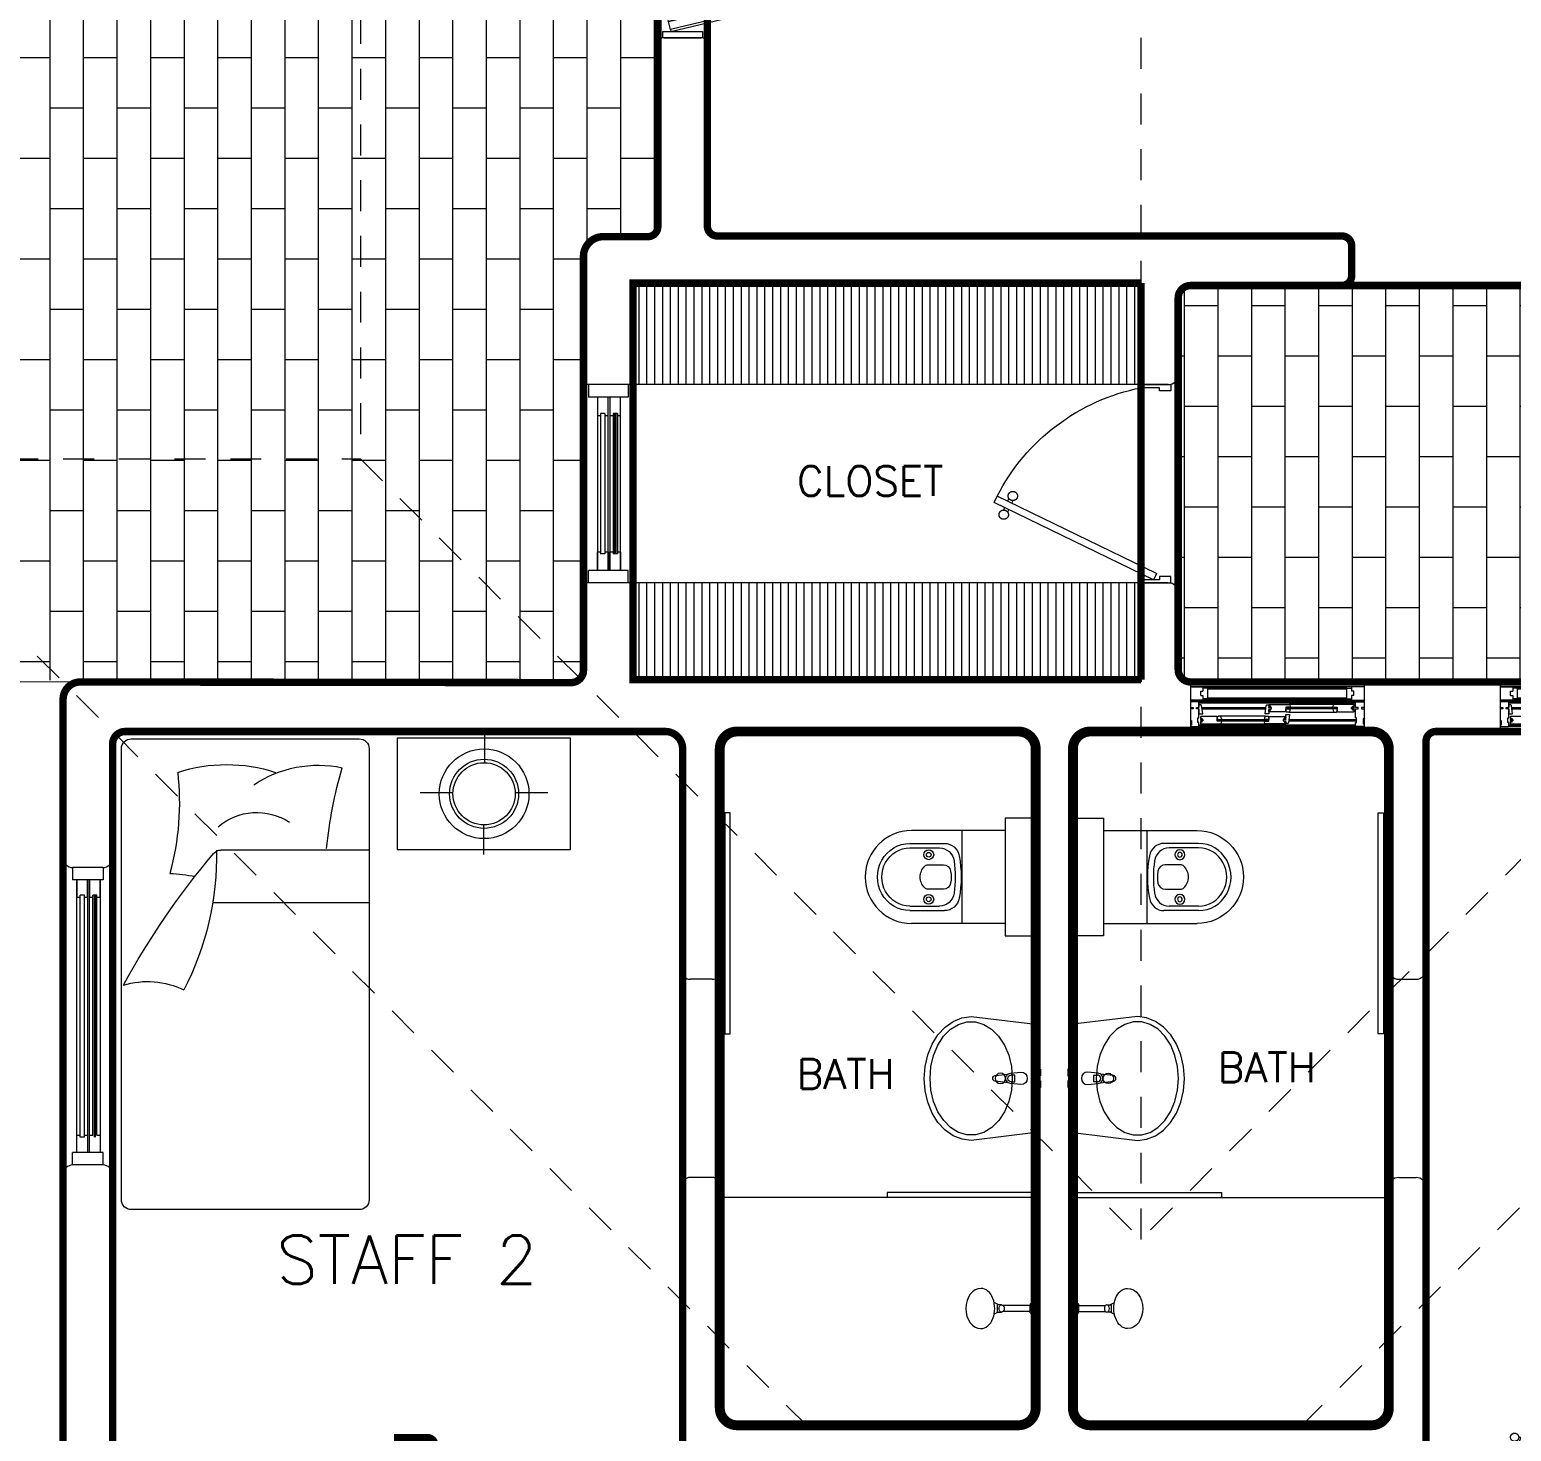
# Model space of a CAD drawing. Header units: metres. Extents: x 113 to 2416, y -346 to 476.
# Drawn here: x 119.23 to 125.21, y -212.06 to -206.4 of the extents above; entities that cross this region are included whole.
import ezdxf

# ---------------------------------------------------------------- set-up
doc = ezdxf.new("R2010")
doc.units = ezdxf.units.M
for name, pattern in [('0', [0]), ('CONTINU', [0]), ('HIDDEN2', [0.1875, 0.125, -0.0625])]:
    doc.linetypes.add(name, pattern=pattern)
doc.layers.get('0').update_dxf_attribs({"color": 250, "linetype": '0', "lineweight": 20})
for name, color, linetype, lineweight in [('A-DOOR', 35, 'Continuous', 5), ('A-WALL', 250, 'Continuous', 20), ('baños', 140, 'Continuous', 0), ('closets', 253, 'Continuous', 0), ('cristales', 131, 'Continuous', 0), ('MOBILIARIOS', 252, 'Continuous', 0), ('piscina', 131, 'Continuous', 0), ('piso', 253, 'Continuous', 0), ('SE-3', 253, 'Continuous', 5), ('textos', 7, 'Continuous', 0)]:
    doc.layers.add(name, color=color, linetype=linetype, lineweight=lineweight)
doc.layers.add('hatch piso', color=253, linetype='Continuous', lineweight=0, transparency=0.7)
doc.layers.add('REVESTIMIENTO EXTERIOR', color=7, linetype='Continuous', lineweight=5, true_color=0xffdebd)
doc.layers.add('Techos 1', color=7, linetype='HIDDEN2', lineweight=9, true_color=0x42391a)
doc.styles.get("Standard").update_dxf_attribs({"font": 'arial.ttf', "height": 0.1875})

# ---------------------------------------------------------------- blocks, each defined once
blk = doc.blocks.new('A$C95be60c7')
at = {"layer": 'A-DOOR'}
for p, q in [((0.4752, 0.7426), (0.4497, 0.7302)), ((0.762, 0.0876), (0.4497, 0.7302)), ((0.7875, 0.1), (0.4752, 0.7426)), ((0.4703, 0.6879), (0.4601, 0.6829)), ((0.4785, 0.671), (0.4683, 0.666)), ((0.4958, 0.7003), (0.506, 0.7052)), ((0.504, 0.6833), (0.5143, 0.6883)), ((0.762, 0.0876), (0.7875, 0.1))]:
    blk.add_line(p, q, dxfattribs=at)
for points in [[(0, 0.03), (0.025, 0.03), (0.025, 0.075), (0.0125, 0.075), (0.0125, 0.15), (0, 0.15), (0, 0.03)], [(0.8, 0.03), (0.775, 0.03), (0.775, 0.075), (0.7875, 0.075), (0.7875, 0.15), (0.8, 0.15), (0.8, 0.03)]]:
    blk.add_lwpolyline(points, dxfattribs=at)
blk.add_arc((0.8309, -0.0119), 0.8343, 117.18736, 168.8099, dxfattribs=at)
for points in [[(0.506, 0.7039), (0.506, 0.709), (0.511, 0.7177), (0.5198, 0.7227), (0.5298, 0.7227), (0.5386, 0.7177), (0.5436, 0.7089), (0.5436, 0.6989), (0.5386, 0.6901), (0.5298, 0.6851), (0.5197, 0.6851), (0.511, 0.6901), (0.506, 0.6989), (0.506, 0.7039)], [(0.4307, 0.6673), (0.4307, 0.6724), (0.4358, 0.6811), (0.4445, 0.6861), (0.4546, 0.6861), (0.4633, 0.6811), (0.4684, 0.6724), (0.4683, 0.6623), (0.4633, 0.6535), (0.4546, 0.6485), (0.4445, 0.6485), (0.4357, 0.6536), (0.4307, 0.6623), (0.4307, 0.6673)]]:
    blk.add_open_spline(points, degree=2, dxfattribs=at)
blk = doc.blocks.new('P90')
at = {"layer": 'A-DOOR'}
for p, q in [((-0.0476, -0.8576), (0.6364, -0.5264)), ((0.5992, -0.5445), (0.5949, -0.5355)), ((0.6473, -0.5489), (0.6364, -0.5264)), ((-0.0368, -0.88), (0.6473, -0.5489)), ((0.5843, -0.5517), (0.58, -0.5427)), ((0.5952, -0.5741), (0.5995, -0.5831)), ((0.6101, -0.5669), (0.6144, -0.5759)), ((-0.0368, -0.88), (-0.0476, -0.8576))]:
    blk.add_line(p, q, dxfattribs=at)
for points in [[(-0.06, -0.02), (-0.06, -0.05), (-0.12, -0.05), (-0.12, 0), (0, 0), (0, -0.02)], [(-0.0668, -0.88), (-0.0668, -0.85), (-0.1268, -0.85), (-0.1268, -0.9), (-0.0068, -0.9), (-0.0068, -0.88)]]:
    blk.add_lwpolyline(points, close=True, dxfattribs=at)
blk.add_arc((-0.3259, -1.105), 1.1228, 31.0139, 75.07969, dxfattribs=at)
for points in [[(0.5812, -0.5096), (0.5857, -0.5096), (0.5933, -0.5141), (0.5977, -0.5218), (0.5977, -0.5306), (0.5933, -0.5383), (0.5856, -0.5427), (0.5767, -0.5427), (0.5691, -0.5383), (0.5647, -0.5306), (0.5647, -0.5217), (0.5691, -0.514), (0.5768, -0.5096), (0.5812, -0.5096)], [(0.6133, -0.5758), (0.6177, -0.5758), (0.6254, -0.5803), (0.6298, -0.5879), (0.6298, -0.5968), (0.6253, -0.6045), (0.6176, -0.6089), (0.6088, -0.6089), (0.6011, -0.6044), (0.5967, -0.5967), (0.5967, -0.5879), (0.6011, -0.5802), (0.6088, -0.5758), (0.6133, -0.5758)]]:
    blk.add_open_spline(points, degree=2, dxfattribs=at)
blk = doc.blocks.new('A$C3415d36c')
at = {"layer": 'A-DOOR'}
for p, q in [((0.8537, 1.8203), (0.8464, 1.7901)), ((0.8652, 1.8175), (0.858, 1.7874)), ((0.8237, 1.6957), (0.831, 1.7258)), ((0.8353, 1.6929), (0.8425, 1.7231)), ((0.8237, 0.3043), (0.831, 0.2742)), ((0.8353, 0.3071), (0.8425, 0.2769)), ((0.8537, 0.1797), (0.8464, 0.2099)), ((0.8652, 0.1825), (0.858, 0.2126))]:
    blk.add_line(p, q, dxfattribs=at)
for points in [[(0.17, 1.975), (0.17, 2), (0.01, 2), (0.01, 1.975)], [(0.9646, 1.7447), (0.041, 1.967), (0.0429, 1.975), (0.9666, 1.7527)], [(0.9569, 1.7125), (0.0333, 1.9348), (0.0313, 1.9268), (0.955, 1.7045)], [(0.9646, 1.7447), (0.041, 1.967), (0.0333, 1.9348), (0.9569, 1.7125)], [(0.8332, 1.8167), (0.8251, 1.8187), (0.829, 1.8347), (0.8938, 1.8191), (0.89, 1.803), (0.8818, 1.805), (0.8838, 1.813), (0.8352, 1.8247)], [(0.8071, 1.7082), (0.799, 1.7101), (0.7951, 1.6941), (0.86, 1.6785), (0.8638, 1.6945), (0.8557, 1.6965), (0.8538, 1.6885), (0.8052, 1.7001)], [(0.8071, 0.2918), (0.799, 0.2899), (0.7951, 0.3059), (0.86, 0.3215), (0.8638, 0.3055), (0.8557, 0.3035), (0.8538, 0.3115), (0.8052, 0.2999)], [(0.9569, 0.2875), (0.0333, 0.0652), (0.0313, 0.0732), (0.955, 0.2955)], [(0.9646, 0.2553), (0.041, 0.033), (0.0333, 0.0652), (0.9569, 0.2875)], [(0.9646, 0.2553), (0.041, 0.033), (0.0429, 0.025), (0.9666, 0.2473)], [(0.8332, 0.1833), (0.8251, 0.1813), (0.829, 0.1653), (0.8938, 0.1809), (0.89, 0.197), (0.8818, 0.195), (0.8838, 0.187), (0.8352, 0.1753)], [(0.17, 0.025), (0.17, 0), (0.01, 0), (0.01, 0.025)]]:
    blk.add_lwpolyline(points, close=True, dxfattribs=at)
for points in [[(0.8955, 1.7783), (0.8935, 1.7703), (0.807, 1.7911), (0.809, 1.7992), (0.8955, 1.7783)], [(0.88, 1.714), (0.8819, 1.7221), (0.7954, 1.7429), (0.7935, 1.7348), (0.88, 1.714)], [(0.88, 0.286), (0.8819, 0.2779), (0.7954, 0.2571), (0.7935, 0.2652), (0.88, 0.286)], [(0.8955, 0.2217), (0.8935, 0.2297), (0.807, 0.2089), (0.809, 0.2008), (0.8955, 0.2217)]]:
    blk.add_lwpolyline(points, dxfattribs=at)
at = {"layer": 'A-DOOR', "linetype": 'HIDDEN2'}
for centre, start, end in [((-0.0044, 2.0014), 274.31685, 342.80201), ((-0.0044, -0.0014), 17.19799, 85.68315)]:
    blk.add_arc(centre, 1.0043, start, end, dxfattribs=at)
blk = doc.blocks.new('A$C013342c3')
at = {"layer": 'baños', "linetype": 'Continuous'}
for p, q in [((0.1327, 0.0959, -0.0887), (0.1145, 0.106, -0.1376)), ((0.1305, 0.0667, -0.0849), (0.1145, 0.0578, -0.1376)), ((0.1447, 0.0959, -0.0497), (0.127, 0.0959, -0.0497)), ((0.127, 0.0959, -0.0497), (0.127, 0.0667, -0.0497)), ((0.127, 0.0667, -0.0497), (0.1446, 0.0667, -0.0497)), ((0.2591, 0.0932, -0.0114), (0.1506, 0.0931, -0.0549)), ((0.2591, 0.0693, -0.0114), (0.1506, 0.0694, -0.0549)), ((0.2592, 0.0984, -1.0732), (0.2591, 0.0932, -0.0114)), ((0.2591, 0.0932, -0.0114), (0.2591, 0.0693, -0.0113)), ((0.2592, 0.0642, -1.0732), (0.2591, 0.0693, -0.0114)), ((0.2731, 0.1112), (0.2592, 0.0984, -1.0732)), ((0.2731, 0.0513), (0.2592, 0.0642, -1.0732)), ((0.2775, 0.1152), (0.2731, 0.1152)), ((0.2731, 0.1152), (0.2731, 0.1112)), ((0.2731, 0.0513), (0.2731, 0.1112)), ((0.2821, 0.1176), (0.2775, 0.1176)), ((0.2775, 0.1176), (0.2775, 0.1152)), ((0.2775, 0.1152), (0.2775, 0.0473)), ((0.2821, 0.1163), (0.2821, 0.1176)), ((0.2821, 0.0462), (0.2821, 0.1163)), ((0.2731, 0.0473), (0.2731, 0.0513)), ((0.2775, 0.0473), (0.2731, 0.0473)), ((0.2775, 0.0449), (0.2775, 0.0473)), ((0.2821, 0.0449), (0.2775, 0.0449)), ((0.2821, 0.0462), (0.2821, 0.0449))]:
    blk.add_line(p, q, dxfattribs=at)
for ratio, start_param, end_param in [(0.757088, 3.141593, 6.283185), (0.681889, 0, 3.141593)]:
    blk.add_ellipse((0.0615, 0.0812, -0.1376), major_axis=(-0.0002, -0.0812), ratio=ratio, start_param=start_param, end_param=end_param, dxfattribs=at)
blk.add_ellipse((0.1447, 0.0813, -0.0497), major_axis=(0, -0.0146), ratio=0.718224, dxfattribs=at)
blk = doc.blocks.new('A$Cbbaa2d29')
at = {"layer": 'baños'}
for p, q in [((0.0499, 0.1234), (0.0499, 0.5009)), ((0.1017, 0.5075), (0.1017, 0.3676)), ((0.1199, 0.5075), (0.1199, 0.3887)), ((0.3549, 0.5075), (0.3549, 0.3887)), ((0.373, 0.5075), (0.373, 0.3676)), ((0.4249, 0.1234), (0.4249, 0.5009)), ((0.1881, 0.3727), (0.1881, 0.434)), ((0.2866, 0.434), (0.2866, 0.3727)), ((0.4249, 0.2984), (0.0499, 0.2984))]:
    blk.add_line(p, q, dxfattribs=at)
blk.add_lwpolyline([(0, 0.1234), (0, 0), (0.4747, 0), (0.4747, 0.1234)], close=True, dxfattribs=at)
for centre, radius in [((0.1474, 0.4318), 0.0201), ((0.1474, 0.4318), 0.00947), ((0.3274, 0.4318), 0.0201), ((0.3274, 0.4318), 0.00947)]:
    blk.add_circle(centre, radius, dxfattribs=at)
blk.add_arc((0.2374, 0.5009), 0.1875, 0, 180, dxfattribs=at)
at = {"layer": 'baños', "extrusion": (0, 0, -1)}
for centre, major_axis, ratio, start_param, end_param in [((0.2374, 0.5075), (-0.1356, 0), 0.964958, 0, 3.141593), ((0.2374, 0.5075), (-0.1175, 0), 0.964958, 0, 3.141593), ((0.2084, 0.434), (-0.0203, 0), 0.98668, 0, 0.757183), ((0.2374, 0.407), (0.0601, 0), 0.98668, 3.898776, 5.526002), ((0.2663, 0.434), (0.0203, 0), 0.98668, -0.757183, 0), ((0.1639, 0.3676), (0.0622, 0), 0.964958, 1.761771, 3.141593), ((0.182, 0.3887), (0.0622, 0), 0.964958, 1.721071, 3.141593), ((0.2185, 0.3727), (0.0304, 0), 0.98668, 1.75053, 3.141593), ((0.2562, 0.3727), (0.0304, 0), 0.98668, 0, 1.391062), ((0.2927, 0.3887), (-0.0622, 0), 0.964958, 3.141593, 4.562115), ((0.3108, 0.3676), (0.0622, 0), 0.964958, 0, 1.379822), ((0.2374, 0.7342), (0.4491, 0), 0.964958, 1.379822, 1.761771), ((0.2374, 0.7413), (-0.4317, 0), 0.964958, 4.562115, 4.862663), ((0.2374, 0.4749), (0.1357, 0), 0.98668, 1.391062, 1.75053)]:
    blk.add_ellipse(centre, major_axis=major_axis, ratio=ratio, start_param=start_param, end_param=end_param, dxfattribs=at)
blk = doc.blocks.new('Basin 22')
at = {"layer": 'baños'}
for p, q in [((-218.5, 0), (-250.6, -260.4)), ((218.5, 0), (-218.5, 0)), ((-10.5, 20), (-37.5, 20)), ((-37.5, 20), (-37.5, 0)), ((-37.5, 0), (-10.5, 0)), ((-10.5, 0), (-10.5, 20)), ((37.5, 20), (10.5, 20)), ((10.5, 20), (10.5, 0)), ((10.5, 0), (37.5, 0)), ((37.5, 0), (37.5, 20)), ((250, -260.4), (218.5, 0)), ((-218.4, -0.4), (-218.5, -0.4)), ((-218.4, -0.4), (-218.5, -0.4)), ((-25, -59.4), (-21, -101.4)), ((21, -101.4), (25, -59.4)), ((218.5, -0.4), (218.4, -0.4)), ((218.5, -0.4), (218.4, -0.4)), ((-93.2, -108.9), (-134.7, -126.2)), ((-47.6, -98.2), (-93.2, -108.9)), ((0, -94.6), (-47.6, -98.2)), ((-17.7, -110.9), (-11.1, -163.8)), ((-13.6, -99.2), (-13.6, -84.3)), ((-13.6, -84.3), (13.6, -84.3)), ((47.6, -98.2), (0, -94.6)), ((11.1, -163.8), (17.7, -110.9)), ((13.6, -84.3), (13.6, -99.2)), ((93.2, -108.9), (47.6, -98.2)), ((134.7, -126.2), (93.2, -108.9)), ((-198.5, -177.5), (-218, -209.2)), ((-170.3, -149.4), (-198.5, -177.5)), ((-134.7, -126.2), (-170.3, -149.4)), ((170.3, -149.4), (134.7, -126.2)), ((198.5, -177.5), (170.3, -149.4)), ((218, -209.2), (198.5, -177.5)), ((-218, -209.2), (-227.9, -243.1)), ((227.9, -243.1), (218, -209.2)), ((-250.6, -260.4), (-245.8, -297.4)), ((-245.8, -297.4), (-231.6, -333)), ((-227.9, -243.1), (-227.9, -277.8)), ((-227.9, -277.8), (-218, -311.7)), ((218, -311.7), (227.9, -277.8)), ((227.9, -277.8), (227.9, -243.1)), ((230.4, -333), (244.6, -297.4)), ((244.6, -297.4), (249.4, -260.4)), ((-231.6, -333), (-208.5, -365.7)), ((-218, -311.7), (-198.5, -343.4)), ((-198.5, -343.4), (-170.3, -371.4)), ((170.3, -371.4), (198.5, -343.4)), ((198.5, -343.4), (218, -311.7)), ((207.3, -365.7), (230.4, -333)), ((-208.5, -365.7), (-177.4, -394.5)), ((-177.4, -394.5), (-139.5, -418.1)), ((-170.3, -371.4), (-134.7, -394.6)), ((-139.5, -418.1), (-96.3, -435.6)), ((-134.7, -394.6), (-93.2, -412)), ((-93.2, -412), (-47.6, -422.7)), ((47.6, -422.7), (93.2, -412)), ((93.2, -412), (134.7, -394.6)), ((95.1, -435.6), (138.3, -418.1)), ((134.7, -394.6), (170.3, -371.4)), ((138.3, -418.1), (176.2, -394.5)), ((176.2, -394.5), (207.3, -365.7)), ((-96.3, -435.6), (-49.4, -446.4)), ((-49.4, -446.4), (-0.6, -450)), ((-47.6, -422.7), (0, -426.3)), ((-0.6, -450), (48.2, -446.4)), ((0, -426.3), (47.6, -422.7)), ((48.2, -446.4), (95.1, -435.6))]:
    blk.add_line(p, q, dxfattribs=at)
blk.add_circle((0, -142.6), 21, dxfattribs=at)
for centre, radius, start, end in [((0, -59.4), 25, 0, 180), ((0, -99.5), 21.1, 185.16961, 212.77103), ((0, -99.5), 21.1, 212.77103, 327.22897), ((0, -99.2), 13.6, 180, 0), ((0, -99.5), 21.1, 327.22897, 354.83039), ((0, -162.4), 11.2, 187.13892, 352.86108)]:
    blk.add_arc(centre, radius, start, end, dxfattribs=at)
blk = doc.blocks.new('Fenton Bead')
at = {"color": 7}
blk.add_lwpolyline([(2.1, 12.5, -0.341999), (0.2, 11), (0, 10.7), (0, 1), (1, 0), (18, 0), (18, 0.5), (14.7, 12.9, 0.339454), (13.2, 14), (4.1, 14, 0.341999)], format="xyb", close=True, dxfattribs=at)
blk = doc.blocks.new('A$C6ca19f56')
at = {"layer": 'A-DOOR', "color": 7}
for p, q in [((0.7, 0.2), (0, 0.2)), ((0.0325, 0.12), (0, 0.12)), ((0, 0.12), (0, 0.097)), ((0.7, 0.12), (0, 0.12)), ((0.034, 0.1185), (0.0325, 0.12)), ((0.666, 0.1185), (0.6675, 0.12)), ((0.6675, 0.12), (0.7, 0.12)), ((0.7, 0.12), (0.7, 0.097)), ((0, 0.097), (0.01, 0.097)), ((0.01, 0.091), (0, 0.091)), ((0, 0.091), (0, 0.0445)), ((0.01, 0.097), (0.01, 0.091)), ((0.024, 0.091), (0.024, 0.097)), ((0.024, 0.097), (0.034, 0.097)), ((0.034, 0.091), (0.024, 0.091)), ((0.034, 0.097), (0.0305, 0.097)), ((0.0305, 0.097), (0.0305, 0.091)), ((0.0305, 0.091), (0.034, 0.091)), ((0.034, 0.097), (0.034, 0.1185)), ((0.034, 0.1185), (0.034, 0.097)), ((0.0417, 0.1075), (0.034, 0.1075)), ((0.034, 0.0555), (0.034, 0.091)), ((0.034, 0.091), (0.034, 0.0715)), ((0.034, 0.0715), (0.049, 0.0715)), ((0.0415, 0.061), (0.04, 0.0595)), ((0.1065, 0.061), (0.0415, 0.061)), ((0.049, 0.0715), (0.0447, 0.1047)), ((0.108, 0.0595), (0.1065, 0.061)), ((0.3028, 0.062), (0.1212, 0.062)), ((0.301, 0.0715), (0.3053, 0.1047)), ((0.316, 0.0715), (0.301, 0.0715)), ((0.3083, 0.1075), (0.316, 0.1075)), ((0.316, 0.1075), (0.3175, 0.109)), ((0.316, 0.102), (0.316, 0.1075)), ((0.322, 0.102), (0.316, 0.102)), ((0.316, 0.097), (0.316, 0.0993)), ((0.316, 0.0993), (0.322, 0.0993)), ((0.326, 0.097), (0.316, 0.097)), ((0.316, 0.089), (0.316, 0.091)), ((0.316, 0.091), (0.326, 0.091)), ((0.322, 0.089), (0.316, 0.089)), ((0.316, 0.0805), (0.316, 0.0863)), ((0.316, 0.0863), (0.322, 0.0863)), ((0.3175, 0.079), (0.316, 0.0805)), ((0.316, 0.0805), (0.316, 0.0715)), ((0.316, 0.0595), (0.3175, 0.061)), ((0.3175, 0.109), (0.3981, 0.109)), ((0.3825, 0.079), (0.3175, 0.079)), ((0.3175, 0.061), (0.3825, 0.061)), ((0.322, 0.0993), (0.322, 0.102)), ((0.322, 0.0863), (0.322, 0.089)), ((0.326, 0.091), (0.326, 0.097)), ((0.384, 0.0805), (0.3825, 0.079)), ((0.3825, 0.061), (0.384, 0.0595)), ((0.4015, 0.098), (0.384, 0.098)), ((0.384, 0.098), (0.384, 0.0805)), ((0.384, 0.095), (0.389, 0.095)), ((0.384, 0.095), (0.389, 0.095)), ((0.384, 0.0595), (0.384, 0.0685)), ((0.384, 0.0685), (0.399, 0.0685)), ((0.389, 0.097), (0.395, 0.093)), ((0.389, 0.093), (0.395, 0.097)), ((0.399, 0.0685), (0.3947, 0.0353)), ((0.3972, 0.078), (0.5788, 0.078)), ((0.3981, 0.109), (0.4, 0.1075)), ((0.5779, 0.109), (0.3981, 0.109)), ((0.4, 0.1075), (0.402, 0.0995)), ((0.402, 0.0985), (0.4015, 0.098)), ((0.402, 0.0995), (0.402, 0.0985)), ((0.576, 0.1075), (0.574, 0.0995)), ((0.574, 0.0995), (0.574, 0.0985)), ((0.574, 0.0985), (0.5745, 0.098)), ((0.5745, 0.098), (0.592, 0.098)), ((0.5779, 0.109), (0.576, 0.1075)), ((0.6585, 0.109), (0.5779, 0.109)), ((0.587, 0.097), (0.581, 0.093)), ((0.587, 0.093), (0.581, 0.097)), ((0.592, 0.095), (0.587, 0.095)), ((0.592, 0.095), (0.587, 0.095)), ((0.592, 0.098), (0.592, 0.0805)), ((0.592, 0.0805), (0.5935, 0.079)), ((0.5935, 0.079), (0.6585, 0.079)), ((0.65, 0.091), (0.65, 0.097)), ((0.65, 0.097), (0.66, 0.097)), ((0.66, 0.091), (0.65, 0.091)), ((0.654, 0.0993), (0.654, 0.102)), ((0.654, 0.102), (0.66, 0.102)), ((0.66, 0.0993), (0.654, 0.0993)), ((0.654, 0.0863), (0.654, 0.089)), ((0.654, 0.089), (0.66, 0.089)), ((0.66, 0.0863), (0.654, 0.0863)), ((0.66, 0.1075), (0.6585, 0.109)), ((0.6585, 0.079), (0.66, 0.0805)), ((0.66, 0.102), (0.66, 0.1075)), ((0.66, 0.097), (0.66, 0.0993)), ((0.66, 0.089), (0.66, 0.091)), ((0.66, 0.0805), (0.66, 0.0863)), ((0.666, 0.097), (0.666, 0.1185)), ((0.676, 0.097), (0.666, 0.097)), ((0.666, 0.0555), (0.666, 0.091)), ((0.666, 0.091), (0.676, 0.091)), ((0.676, 0.091), (0.676, 0.097)), ((0.7, 0.097), (0.69, 0.097)), ((0.69, 0.097), (0.69, 0.091)), ((0.69, 0.091), (0.7, 0.091)), ((0.7, 0.091), (0.7, 0.0505)), ((0, 0.0445), (0.004, 0.0445)), ((0.004, 0.0255), (0, 0.0255)), ((0, 0.0255), (0, 0.0215)), ((0, 0.0215), (0.0015, 0.02)), ((0.7, 0), (0, 0)), ((0.0015, 0.02), (0.0325, 0.02)), ((0.004, 0.0445), (0.004, 0.0255)), ((0.03, 0.0365), (0.03, 0.0555)), ((0.03, 0.0555), (0.034, 0.0555)), ((0.034, 0.0365), (0.03, 0.0365)), ((0.0325, 0.02), (0.034, 0.0215)), ((0.6675, 0.02), (0.0325, 0.02)), ((0.034, 0.0215), (0.034, 0.0365)), ((0.04, 0.0595), (0.04, 0.0537)), ((0.04, 0.0537), (0.046, 0.0537)), ((0.046, 0.051), (0.04, 0.051)), ((0.04, 0.051), (0.04, 0.049)), ((0.04, 0.049), (0.05, 0.049)), ((0.05, 0.043), (0.04, 0.043)), ((0.04, 0.043), (0.04, 0.0407)), ((0.04, 0.0407), (0.046, 0.0407)), ((0.046, 0.038), (0.04, 0.038)), ((0.04, 0.038), (0.04, 0.0325)), ((0.04, 0.0325), (0.0415, 0.031)), ((0.0415, 0.031), (0.1221, 0.031)), ((0.046, 0.0537), (0.046, 0.051)), ((0.046, 0.0407), (0.046, 0.038)), ((0.05, 0.049), (0.05, 0.043)), ((0.108, 0.042), (0.108, 0.0595)), ((0.108, 0.045), (0.113, 0.045)), ((0.108, 0.045), (0.113, 0.045)), ((0.1255, 0.042), (0.108, 0.042)), ((0.113, 0.043), (0.119, 0.047)), ((0.113, 0.047), (0.119, 0.043)), ((0.1221, 0.031), (0.124, 0.0325)), ((0.1221, 0.031), (0.3019, 0.031)), ((0.124, 0.0325), (0.126, 0.0405)), ((0.126, 0.0415), (0.1255, 0.042)), ((0.126, 0.0405), (0.126, 0.0415)), ((0.298, 0.0415), (0.2985, 0.042)), ((0.298, 0.0405), (0.298, 0.0415)), ((0.3, 0.0325), (0.298, 0.0405)), ((0.2985, 0.042), (0.316, 0.042)), ((0.3019, 0.031), (0.3, 0.0325)), ((0.3825, 0.031), (0.3019, 0.031)), ((0.311, 0.043), (0.305, 0.047)), ((0.311, 0.047), (0.305, 0.043)), ((0.316, 0.045), (0.311, 0.045)), ((0.316, 0.045), (0.311, 0.045)), ((0.316, 0.042), (0.316, 0.0595)), ((0.384, 0.049), (0.374, 0.049)), ((0.374, 0.049), (0.374, 0.043)), ((0.374, 0.043), (0.384, 0.043)), ((0.384, 0.0537), (0.378, 0.0537)), ((0.378, 0.0537), (0.378, 0.051)), ((0.378, 0.051), (0.384, 0.051)), ((0.384, 0.0407), (0.378, 0.0407)), ((0.378, 0.0407), (0.378, 0.038)), ((0.378, 0.038), (0.384, 0.038)), ((0.384, 0.0325), (0.3825, 0.031)), ((0.384, 0.0595), (0.384, 0.0537)), ((0.384, 0.051), (0.384, 0.049)), ((0.384, 0.043), (0.384, 0.0407)), ((0.384, 0.038), (0.384, 0.0325)), ((0.3917, 0.0325), (0.384, 0.0325)), ((0.67, 0.0555), (0.666, 0.0555)), ((0.666, 0.0215), (0.666, 0.0365)), ((0.666, 0.0365), (0.67, 0.0365)), ((0.6675, 0.02), (0.666, 0.0215)), ((0.6985, 0.02), (0.6675, 0.02)), ((0.67, 0.0365), (0.67, 0.0555)), ((0.7, 0.0505), (0.696, 0.0505)), ((0.696, 0.0505), (0.696, 0.0315)), ((0.696, 0.0315), (0.7, 0.0315)), ((0.7, 0.0215), (0.6985, 0.02)), ((0.7, 0.0315), (0.7, 0.0215))]:
    blk.add_line(p, q, dxfattribs=at)
at = {"layer": 'A-DOOR', "extrusion": (0, 0, -1)}
for p, q in [((0.7, 0.18), (0, 0.18)), ((0, 0.127), (0.7, 0.127)), ((0.0413, 0.1622), (0.05, 0.1622)), ((0.0413, 0.1448), (0.0413, 0.1622)), ((0.0413, 0.1448), (0.05, 0.1448)), ((0.6587, 0.1622), (0.65, 0.1622)), ((0.6587, 0.1448), (0.65, 0.1448)), ((0.6587, 0.1448), (0.6587, 0.1622))]:
    blk.add_line(p, q, dxfattribs=at)
at = {"layer": 'A-DOOR'}
for p, q in [((0.07, 0.175), (0.05, 0.175)), ((0.07, 0.132), (0.05, 0.132)), ((0.07, 0.132), (0.07, 0.175)), ((0.63, 0.1711), (0.07, 0.1711)), ((0.07, 0.1359), (0.07, 0.1711)), ((0.07, 0.1359), (0.63, 0.1359)), ((0.63, 0.132), (0.63, 0.175)), ((0.63, 0.175), (0.65, 0.175)), ((0.63, 0.1359), (0.63, 0.1711)), ((0.63, 0.132), (0.65, 0.132))]:
    blk.add_line(p, q, dxfattribs=at)
at = {"layer": 'A-DOOR', "color": 9, "true_color": 0xc7c8ca}
for p, q in [((0.05, 0.132), (0.63, 0.132)), ((0.63, 0.175), (0.07, 0.175))]:
    blk.add_line(p, q, dxfattribs=at)
at = {"layer": 'A-DOOR', "color": 8}
for p, q in [((0.666, 0.114), (0.034, 0.114)), ((0.0457, 0.097), (0.3043, 0.097)), ((0.0465, 0.091), (0.3035, 0.091)), ((0.666, 0.026), (0.034, 0.026)), ((0.3957, 0.043), (0.67, 0.043)), ((0.3965, 0.049), (0.67, 0.049))]:
    blk.add_line(p, q, dxfattribs=at)
at = {"layer": 'A-DOOR', "extrusion": (0, 0, -1)}
for points in [[(0, 0.18), (-0.05, 0.18), (-0.05, 0.1622)], [(-0.7, 0.18), (-0.65, 0.18), (-0.65, 0.1622)], [(-0.05, 0.1448), (-0.05, 0.127), (0, 0.127)], [(-0.65, 0.1448), (-0.65, 0.127), (-0.7, 0.127)]]:
    blk.add_lwpolyline(points, dxfattribs=at)
at = {"layer": 'A-DOOR', "color": 7}
for points in [[(0.384, 0.095), (0.389, 0.095), (0.389, 0.095), (0.384, 0.095)], [(0.587, 0.093), (0.389, 0.093), (0.389, 0.097), (0.587, 0.097)], [(0.587, 0.097), (0.389, 0.097), (0.389, 0.093), (0.587, 0.093)], [(0.389, 0.097), (0.395, 0.097), (0.395, 0.093), (0.389, 0.093)], [(0.4015, 0.098), (0.3895, 0.098), (0.3895, 0.097), (0.4015, 0.097)], [(0.4015, 0.093), (0.3895, 0.093), (0.3895, 0.092), (0.4015, 0.092)], [(0.395, 0.097), (0.4, 0.097), (0.4, 0.093), (0.395, 0.093)], [(0.5745, 0.098), (0.5865, 0.098), (0.5865, 0.097), (0.5745, 0.097)], [(0.5745, 0.093), (0.5865, 0.093), (0.5865, 0.092), (0.5745, 0.092)], [(0.581, 0.097), (0.576, 0.097), (0.576, 0.093), (0.581, 0.093)], [(0.587, 0.097), (0.581, 0.097), (0.581, 0.093), (0.587, 0.093)], [(0.592, 0.095), (0.587, 0.095), (0.587, 0.095), (0.592, 0.095)], [(0.108, 0.045), (0.113, 0.045), (0.113, 0.045), (0.108, 0.045)], [(0.113, 0.043), (0.119, 0.043), (0.119, 0.047), (0.113, 0.047)], [(0.113, 0.047), (0.311, 0.047), (0.311, 0.043), (0.113, 0.043)], [(0.113, 0.043), (0.311, 0.043), (0.311, 0.047), (0.113, 0.047)], [(0.1255, 0.047), (0.1135, 0.047), (0.1135, 0.048), (0.1255, 0.048)], [(0.1255, 0.042), (0.1135, 0.042), (0.1135, 0.043), (0.1255, 0.043)], [(0.119, 0.043), (0.124, 0.043), (0.124, 0.047), (0.119, 0.047)], [(0.2985, 0.047), (0.3105, 0.047), (0.3105, 0.048), (0.2985, 0.048)], [(0.2985, 0.042), (0.3105, 0.042), (0.3105, 0.043), (0.2985, 0.043)], [(0.305, 0.043), (0.3, 0.043), (0.3, 0.047), (0.305, 0.047)], [(0.311, 0.043), (0.305, 0.043), (0.305, 0.047), (0.311, 0.047)], [(0.316, 0.045), (0.311, 0.045), (0.311, 0.045), (0.316, 0.045)]]:
    blk.add_lwpolyline(points, close=True, dxfattribs=at)
for centre, start, end in [((0.0417, 0.1045), 4.28912, 90.00148), ((0.3083, 0.1045), 89.99852, 175.71088), ((0.3917, 0.0355), 269.99852, 355.71088)]:
    blk.add_arc(centre, 0.003, start, end, dxfattribs=at)
at = {"layer": 'cristales', "const_width": 0.004}
for points in [[(0.576, 0.095), (0.4, 0.095)], [(0.124, 0.045), (0.3, 0.045)]]:
    blk.add_lwpolyline(points, dxfattribs=at)
at = {"layer": 'A-DOOR', "color": 7, "yscale": 0.001000000023175567, "zscale": 0.001000000023175567}
for p, xscale in [((0.108, 0.048), 0.001000000023175567), ((0.316, 0.048), -0.001000000023175567)]:
    blk.add_blockref('Fenton Bead', p, dxfattribs=dict(at, xscale=xscale))
at = {"layer": 'A-DOOR', "color": 7, "yscale": 0.001000000023175567, "zscale": 0.001000000023175567, "rotation": 180}
for p, xscale in [((0.384, 0.092), -0.001000000023175567), ((0.592, 0.092), 0.001000000023175567)]:
    blk.add_blockref('Fenton Bead', p, dxfattribs=dict(at, xscale=xscale))
blk = doc.blocks.new('PL BASE 1N NASAS 09')
at = {"layer": 'closets', "transparency": 33554687}
h = blk.add_hatch(dxfattribs=at)
h.set_pattern_fill('LINE', color=256, scale=0.01, angle=90)
h.set_pattern_definition([(90, (-228.034673, 138.20951), (-0.03175, 2e-18), [])])
h.paths.add_polyline_path([(-120.1311, -47.2498), (-118.0815, -47.2498), (-118.0815, -47.6498), (-120.1311, -47.6498)])
h = blk.add_hatch(dxfattribs=at)
h.set_pattern_fill('LINE', color=256, scale=0.01, angle=90)
h.set_pattern_definition([(90, (-228.034673, 137.009548), (-0.03175, 2e-18), [])])
h.paths.add_polyline_path([(-120.1315, -48.4498), (-118.0811, -48.4498), (-118.0811, -48.8497), (-120.1315, -48.8497)])
at = {"layer": 'A-DOOR'}
for p, q in [((-120.3311, -48.4498), (-120.3311, -47.6498)), ((-120.3111, -47.6498), (-120.3111, -47.6998)), ((-120.1511, -47.6498), (-120.1511, -47.6998)), ((-120.1311, -48.4498), (-120.1311, -47.6498)), ((-120.1511, -47.6998), (-120.3111, -47.6998)), ((-120.2746, -47.6998), (-120.2746, -48.3998)), ((-120.2317, -48.3998), (-120.2317, -47.6998)), ((-120.2241, -47.6998), (-120.2241, -48.3998)), ((-120.1811, -48.3998), (-120.1811, -47.6998)), ((-120.2619, -47.7666), (-120.2619, -48.333)), ((-120.2445, -47.7666), (-120.2619, -47.7666)), ((-120.2445, -47.7666), (-120.2445, -48.333)), ((-120.2113, -47.7666), (-120.2113, -48.333)), ((-120.1939, -47.7666), (-120.2113, -47.7666)), ((-120.1939, -47.7666), (-120.1939, -48.333)), ((-120.2445, -48.333), (-120.2619, -48.333)), ((-120.1939, -48.333), (-120.2113, -48.333)), ((-120.1511, -48.3998), (-120.3111, -48.3998)), ((-120.3111, -48.4498), (-120.3111, -48.3998)), ((-120.1511, -48.4498), (-120.1511, -48.3998)), ((-122.3935, -49.599), (-122.3935, -49.649)), ((-122.2695, -49.599), (-122.2695, -49.649)), ((-122.2695, -49.649), (-122.3935, -49.649)), ((-122.3751, -50.749), (-122.3751, -49.649)), ((-122.3321, -49.649), (-122.3321, -50.749)), ((-122.3245, -50.749), (-122.3245, -49.649)), ((-122.2815, -49.649), (-122.2815, -50.749)), ((-122.3623, -50.6877), (-122.3623, -49.7103)), ((-122.3449, -49.7103), (-122.3623, -49.7103)), ((-122.3449, -50.6877), (-122.3449, -49.7103)), ((-122.3117, -50.679), (-122.3117, -49.7103)), ((-122.2943, -49.7103), (-122.3117, -49.7103)), ((-122.2943, -50.679), (-122.2943, -49.7103)), ((-122.3449, -50.6877), (-122.3623, -50.6877)), ((-122.2695, -50.749), (-122.3935, -50.749)), ((-122.3935, -50.799), (-122.3935, -50.749)), ((-122.2695, -50.799), (-122.2695, -50.749))]:
    blk.add_line(p, q, dxfattribs=at)
for points in [[(-120.2445, -47.7749), (-120.2317, -47.7749), (-120.2317, -47.6998), (-120.2746, -47.6998), (-120.2746, -47.7749), (-120.2619, -47.7749)], [(-120.1939, -47.7749), (-120.1811, -47.7749), (-120.1811, -47.6998), (-120.2241, -47.6998), (-120.2241, -47.7749), (-120.2113, -47.7749)], [(-120.2445, -48.3243), (-120.2317, -48.3243), (-120.2317, -48.3998), (-120.2746, -48.3998), (-120.2746, -48.3243), (-120.2619, -48.3243)], [(-120.1939, -48.3243), (-120.1811, -48.3243), (-120.1811, -48.3998), (-120.2241, -48.3998), (-120.2241, -48.3243), (-120.2113, -48.3243)], [(-122.3449, -49.719), (-122.3321, -49.719), (-122.3321, -49.649), (-122.3751, -49.649), (-122.3751, -49.719), (-122.3623, -49.719)], [(-122.2943, -49.719), (-122.2815, -49.719), (-122.2815, -49.649), (-122.3245, -49.649), (-122.3245, -49.719), (-122.3117, -49.719)], [(-122.3449, -50.679), (-122.3321, -50.679), (-122.3321, -50.749), (-122.3751, -50.749), (-122.3751, -50.679), (-122.3623, -50.679)], [(-122.2943, -50.679), (-122.2815, -50.679), (-122.2815, -50.749), (-122.3245, -50.749), (-122.3245, -50.679), (-122.3117, -50.679)]]:
    blk.add_lwpolyline(points, dxfattribs=at)
for points in [[(-119.7386, -49.3782), (-119.7603, -49.3782), (-119.7603, -50.2702), (-119.7386, -50.2702)], [(-117.1245, -49.3782), (-117.1028, -49.3782), (-117.1028, -50.2702), (-117.1245, -50.2702)]]:
    blk.add_lwpolyline(points, close=True, dxfattribs=at)
at = {"layer": 'A-WALL'}
for p, q in [((-120.0311, -46.2748), (-120.0311, -47.0098)), ((-120.0061, -46.2498), (-119.8561, -46.2498)), ((-119.8311, -46.2748), (-119.8311, -47.0098)), ((-120.2511, -47.0498), (-120.0711, -47.0498)), ((-119.7911, -47.0498), (-117.2711, -47.0498)), ((-117.2311, -47.0898), (-117.2311, -47.2098)), ((-120.3311, -47.1298), (-120.3311, -47.6498)), ((-120.1311, -47.2498), (-118.0811, -47.2498)), ((-120.1311, -47.2498), (-120.1311, -47.6498)), ((-118.0811, -47.6498), (-118.0811, -47.2498)), ((-117.9311, -47.6098), (-117.9311, -47.2898)), ((-117.8911, -47.2498), (-117.2711, -47.2498)), ((-120.1311, -47.6498), (-120.3311, -47.6498)), ((-117.9711, -47.6498), (-118.0811, -47.6498)), ((-120.3311, -48.4498), (-120.3311, -48.7997)), ((-120.1311, -48.4498), (-120.3311, -48.4498)), ((-120.1311, -48.4498), (-120.1311, -48.8497)), ((-120.3811, -48.8497), (-122.3611, -48.8497)), ((-117.8811, -48.8497), (-117.8811, -49.0497)), ((-117.1811, -48.8497), (-117.1811, -49.0497)), ((-116.6311, -48.8497), (-116.6311, -49.0497)), ((-122.4311, -48.9197), (-122.4311, -49.559)), ((-120.0011, -49.0497), (-122.1611, -49.0497)), ((-118.5761, -49.0497), (-119.7111, -49.0497)), ((-118.3561, -51.8097), (-118.3561, -49.0897)), ((-117.8811, -49.0497), (-118.3161, -49.0497)), ((-117.1211, -49.0497), (-117.1811, -49.0497)), ((-117.0811, -50.0097), (-117.0811, -49.0897)), ((-116.9311, -50.0097), (-116.9311, -49.0897)), ((-116.6311, -49.0497), (-116.8911, -49.0497)), ((-122.2311, -49.1197), (-122.2311, -49.559)), ((-119.9311, -50.0197), (-119.9311, -49.1197)), ((-119.7811, -50.0197), (-119.7811, -49.1197)), ((-118.5061, -51.7797), (-118.5061, -49.1197)), ((-122.4311, -50.839), (-122.4311, -49.559)), ((-122.2311, -50.839), (-122.2311, -49.559)), ((-122.2711, -49.599), (-122.3911, -49.599)), ((-119.8111, -50.0497), (-119.9011, -50.0497)), ((-117.0411, -50.0497), (-116.9711, -50.0497)), ((-122.2711, -50.799), (-122.3911, -50.799)), ((-122.4311, -50.839), (-122.4311, -53.2597)), ((-122.2311, -50.839), (-122.2311, -52.4997)), ((-119.9311, -52.4597), (-119.9311, -50.8797)), ((-119.8111, -50.8497), (-119.9011, -50.8497)), ((-119.7811, -51.7797), (-119.7811, -50.8797)), ((-117.0411, -50.8497), (-116.9711, -50.8497)), ((-117.0811, -51.8097), (-117.0811, -50.8897)), ((-116.9311, -52.4597), (-116.9311, -50.8897)), ((-119.7111, -51.8497), (-118.5761, -51.8497)), ((-118.3161, -51.8497), (-117.1211, -51.8497))]:
    blk.add_line(p, q, dxfattribs=at)
at = {"layer": 'A-WALL', "transparency": 33554684}
blk.add_line((-120.0061, -46.2498), (-119.8561, -46.2498), dxfattribs=at)
at = {"layer": 'A-WALL'}
blk.add_lwpolyline([(-117.5311, -48.8497), (-117.8911, -48.8497, -0.414214), (-117.9311, -48.8097), (-117.9311, -48.4898, 0.414214), (-117.9711, -48.4498), (-118.0811, -48.4498), (-118.0811, -48.8497), (-120.1311, -48.8497)], format="xyb", dxfattribs=at)
blk.add_lwpolyline([(-116.6311, -48.8497), (-117.1811, -48.8497)], dxfattribs=at)
for centre, radius, start, end in [((-120.0061, -46.2748), 0.025, 90, 180), ((-119.8561, -46.2748), 0.025, 0, 90), ((-120.2511, -47.1298), 0.08, 90, 180), ((-120.0711, -47.0098), 0.04, 270, 360), ((-119.7911, -47.0098), 0.04, 180, 270), ((-117.2711, -47.0898), 0.04, 0, 90), ((-117.2711, -47.2098), 0.04, 270, 0), ((-117.8911, -47.2898), 0.04, 90, 180), ((-117.9711, -47.6098), 0.04, 270, 360), ((-122.3611, -48.9197), 0.07, 90, 180), ((-120.3811, -48.7997), 0.05, 270, 360), ((-122.1611, -49.1197), 0.07, 90, 180), ((-120.0011, -49.1197), 0.07, 360, 90), ((-119.7111, -49.1197), 0.07, 90, 180), ((-118.5761, -49.1197), 0.07, 360, 90), ((-118.3161, -49.0897), 0.04, 90, 180), ((-117.1211, -49.0897), 0.04, 0, 90), ((-116.8911, -49.0897), 0.04, 90, 180), ((-122.3911, -49.559), 0.04, 180, 270), ((-122.2711, -49.559), 0.04, 270, 360), ((-119.9011, -50.0197), 0.03, 180, 270), ((-119.8111, -50.0197), 0.03, 270, 360), ((-117.0411, -50.0097), 0.04, 180, 270), ((-116.9711, -50.0097), 0.04, 270, 360), ((-122.3911, -50.839), 0.04, 90, 180), ((-122.2711, -50.839), 0.04, 0, 90), ((-119.9011, -50.8797), 0.03, 90, 180), ((-119.8111, -50.8797), 0.03, 360, 90), ((-117.0411, -50.8897), 0.04, 90, 180), ((-116.9711, -50.8897), 0.04, 360, 90), ((-119.7111, -51.7797), 0.07, 180, 270), ((-118.5761, -51.7797), 0.07, 270, 360), ((-118.3161, -51.8097), 0.04, 180, 270), ((-117.1211, -51.8097), 0.04, 270, 0)]:
    blk.add_arc(centre, radius, start, end, dxfattribs=at)
at = {"layer": 'baños'}
for p, q in [((-118.5061, -50.9307), (-119.7811, -50.9307)), ((-119.1061, -50.9107), (-119.1061, -50.9307)), ((-118.5061, -50.9107), (-119.1061, -50.9107)), ((-118.3561, -50.9107), (-117.7561, -50.9107)), ((-118.3561, -50.9307), (-117.0811, -50.9307)), ((-117.7561, -50.9107), (-117.7561, -50.9307))]:
    blk.add_line(p, q, dxfattribs=at)
at = {"layer": 'closets', "transparency": 33554687}
for p, q in [((-118.0815, -47.6498), (-120.1311, -47.6498)), ((-118.0811, -48.4498), (-120.1311, -48.4498))]:
    blk.add_line(p, q, dxfattribs=at)
at = {"layer": 'piscina', "const_width": 0.01}
for points in [[(-120.2026, -47.7666), (-120.2026, -48.333)], [(-122.303, -49.7103), (-122.303, -50.6877)]]:
    blk.add_lwpolyline(points, dxfattribs=at)
at = {"layer": 'piso'}
for p, q in [((-120.0311, -44.2248), (-120.0311, -46.2748)), ((-117.2711, -47.2498), (-116.1411, -47.2498)), ((-117.9311, -47.6098), (-117.9311, -48.4898)), ((-123.5311, -48.8454), (-122.3611, -48.8497))]:
    blk.add_line(p, q, dxfattribs=at)
at = {"layer": 'Techos 1'}
for p, q in [((-118.0811, -51.0997), (-118.0811, -39.3997)), ((-121.2311, -42.5497), (-121.2311, -47.9498)), ((-123.3311, -47.9497), (-121.2311, -47.9497)), ((-123.3311, -47.9498), (-119.2311, -52.0497)), ((-121.2311, -47.9498), (-118.0811, -51.0997)), ((-114.9311, -47.9497), (-118.0811, -51.0997)), ((-113.5311, -47.9497), (-117.6311, -52.0497))]:
    blk.add_line(p, q, dxfattribs=at)
at = {"color": 1}
for p in [(-117.8811, -49.0497), (-116.6311, -49.0497)]:
    blk.add_blockref('A$C6ca19f56', p, dxfattribs=at)
at = {"layer": 'A-DOOR'}
blk.add_blockref('A$C3415d36c', (-120.0211, -46.2498), dxfattribs=at)
at = {"layer": 'A-DOOR', "xscale": -1}
for name, p, rotation in [('A$C95be60c7', (-117.9311, -47.6498), 90), ('P90', (-115.9811, -52.5114), 270)]:
    blk.add_blockref(name, p, dxfattribs=dict(at, rotation=rotation))
at = {"layer": 'baños', "rotation": 90.00000000000001}
blk.add_blockref('A$Cbbaa2d29', (-118.5061, -49.8745), dxfattribs=at)
at = {"layer": 'baños', "xscale": -1, "rotation": 270}
blk.add_blockref('A$Cbbaa2d29', (-118.356, -49.8745), dxfattribs=at)
at = {"layer": 'baños', "yscale": 0.001000000000057999}
for p, xscale, rotation in [((-118.5061, -50.4497), -0.001000000000057999, 270.0521775938394), ((-118.356, -50.4497), 0.001000000000057999, 89.94782240616065)]:
    blk.add_blockref('Basin 22', p, dxfattribs=dict(at, xscale=xscale, rotation=rotation))
at = {"layer": 'baños', "linetype": 'CONTINU'}
blk.add_blockref('A$C013342c3', (-118.7882, -51.4598), dxfattribs=at)
at = {"layer": 'baños', "linetype": 'CONTINU', "xscale": -1}
blk.add_blockref('A$C013342c3', (-118.0739, -51.4598), dxfattribs=at)
at = {"layer": 'textos'}
for s, insert, char_height, width, attachment_point in [('\\pxqc;{\\Fromans|c0;\\H0.8x;CLOSET\\H1.25x; }', (-117.4715, -48.0991), 0.15, 3.404877, 9), ('\\pxqc;{\\Fromans|c0;\\H0.8x;BATH}', (-115.8713, -50.4651), 0.15, 3.404877, 9), ('\\pxqc;{\\Fromans|c0;\\H0.8x;BATH}', (-117.5706, -50.4917), 0.15, 3.404877, 9), ('{\\Fromans|c0; STAFF 2}', (-121.7039, -51.2785), 0.195, 3.386779, 7)]:
    blk.add_mtext(s, dxfattribs=dict(at, insert=insert, char_height=char_height, width=width, attachment_point=attachment_point))
blk = doc.blocks.new('SBED BL22')
at = {"layer": 'MOBILIARIOS'}
for p, q in [((0.0024, -0.4088), (0.5977, -0.4088)), ((0.0024, -0.622), (0.6287, -0.622))]:
    blk.add_line(p, q, dxfattribs=at)
blk.add_lwpolyline([(1, -1.82), (1, 0, 0.414214), (0.96, 0.04), (0.04, 0.04, 0.414214), (0, 0), (0, -1.82, 0.414214), (0.04, -1.86), (0.96, -1.86, 0.414214)], format="xyb", close=True, dxfattribs=at)
for centre, radius, start, end in [((0.206, -0.5325), 0.4662, 56.11499, 102.01884), ((-1.5957, -0.5731), 1.7755, 5.51124, 16.23934), ((0.5755, -0.6929), 0.6292, 71.72793, 108.27207), ((1.8554, -0.2171), 1.0894, 173.5834, 195.20556), ((0.4533, -0.4985), 0.2414, 49.53815, 122.99188), ((0.5977, -0.4488), 0.04, 40.11704, 90), ((1.7867, -0.4334), 1.1707, 178.79663, 207.44699), ((-1.8433, -2.5056), 3.232, 28.68535, 40.11704), ((1.0264, -3.0153), 2.5222, 95.0578, 97.38857), ((0.8936, -1.272), 0.3327, 72.79903, 116.00684)]:
    blk.add_arc(centre, radius, start, end, dxfattribs=at)
blk = doc.blocks.new('PL MUEBLES 1N NASAS 09')
at = {"layer": 'hatch piso'}
h = blk.add_hatch(dxfattribs=at)
h.set_pattern_fill('AR-BRSTD', color=256, scale=0.002, angle=-90)
h.set_pattern_definition([(270, (-8.74588, 232.01007), (0.1354836, -2e-17), []), (0, (-8.74588, 232.01007), (0.1354836, 0.2032), [0.1354836, -0.1354836])])
edge = h.paths.add_edge_path()
edge.add_line((62.3305, 47.1481), (63.2305, 47.1481))
edge.add_line((63.2305, 47.1481), (63.2305, 48.4481))
edge.add_line((63.2305, 48.4481), (56.5331, 48.4481))
edge.add_line((56.5331, 48.4481), (56.5331, 48.2731))
edge.add_line((56.5331, 48.2731), (56.3831, 48.2731))
edge.add_line((56.3831, 48.2731), (56.3831, 48.4536))
edge.add_line((56.3831, 48.4536), (54.5879, 48.4536))
edge.add_line((54.5879, 48.4536), (54.5879, 46.9481))
edge.add_line((54.5879, 46.9481), (55.8257, 46.9481))
edge.add_arc((55.8755, 46.9973), 0.07, 180, 224.67274, ccw=False)
edge.add_line((55.8055, 46.9973), (55.8055, 47.1073))
edge.add_arc((55.8755, 47.1073), 0.07, 90, 180, ccw=False)
edge.add_line((55.8755, 47.1773), (55.9855, 47.1773))
edge.add_arc((55.9855, 47.1073), 0.07, 0, 90, ccw=False)
edge.add_line((56.0555, 47.1073), (56.0555, 46.9973))
edge.add_arc((55.9855, 46.9973), 0.07, -44.67274, 0, ccw=False)
edge.add_line((56.0353, 46.9481), (59.0257, 46.9481))
edge.add_arc((59.0755, 46.9973), 0.07, 180, 224.67276, ccw=False)
edge.add_line((59.0055, 46.9973), (59.0055, 47.1073))
edge.add_arc((59.0755, 47.1073), 0.07, 90, 180, ccw=False)
edge.add_line((59.0755, 47.1773), (59.1855, 47.1773))
edge.add_arc((59.1855, 47.1073), 0.07, 0, 90, ccw=False)
edge.add_line((59.2555, 47.1073), (59.2555, 46.9973))
edge.add_arc((59.1855, 46.9973), 0.07, -90, 0, ccw=False)
edge.add_line((59.1855, 46.9273), (59.0755, 46.9273))
edge.add_arc((59.0755, 46.9973), 0.07, 229.9948, 270, ccw=False)
edge.add_line((59.0305, 46.9437), (59.0305, 44.972))
edge.add_arc((59.0755, 44.9184), 0.07, 90, 130.0052, ccw=False)
edge.add_line((59.0755, 44.9884), (59.1855, 44.9884))
edge.add_arc((59.1855, 44.9184), 0.07, 0, 90, ccw=False)
edge.add_line((59.2555, 44.9184), (59.2555, 44.8084))
edge.add_arc((59.1855, 44.8084), 0.07, -90, 0, ccw=False)
edge.add_line((59.1855, 44.7384), (59.0755, 44.7384))
edge.add_arc((59.0755, 44.8084), 0.07, 229.9948, 270, ccw=False)
edge.add_line((59.0305, 44.7548), (59.0305, 41.172))
edge.add_arc((59.0755, 41.1184), 0.07, 90, 130.0052, ccw=False)
edge.add_line((59.0755, 41.1884), (59.1855, 41.1884))
edge.add_arc((59.1855, 41.1184), 0.07, 0, 90, ccw=False)
edge.add_line((59.2555, 41.1184), (59.2555, 41.0084))
edge.add_arc((59.1855, 41.0084), 0.07, -90, 0, ccw=False)
edge.add_line((59.1855, 40.9384), (59.0755, 40.9384))
edge.add_arc((59.0755, 41.0084), 0.07, 180, 270, ccw=False)
edge.add_line((59.0055, 41.0084), (59.0055, 41.1184))
edge.add_arc((59.0755, 41.1184), 0.07, 149.84805, 180, ccw=False)
edge.add_line((59.0149, 41.1535), (56.0391, 41.1535))
edge.add_arc((55.9855, 41.1085), 0.07, 0, 40.0052, ccw=False)
edge.add_line((56.0555, 41.1085), (56.0555, 40.9985))
edge.add_arc((55.9855, 40.9985), 0.07, -90, 0, ccw=False)
edge.add_line((55.9855, 40.9285), (55.8755, 40.9285))
edge.add_arc((55.8755, 40.9985), 0.07, 180, 270, ccw=False)
edge.add_line((55.8055, 40.9985), (55.8055, 41.1085))
edge.add_arc((55.8755, 41.1085), 0.07, 139.9948, 180, ccw=False)
edge.add_line((55.8219, 41.1535), (50.4363, 41.1535))
edge.add_arc((50.3827, 41.1085), 0.07, 0, 40.0052, ccw=False)
edge.add_line((50.4527, 41.1085), (50.4527, 40.9985))
edge.add_arc((50.3827, 40.9985), 0.07, -90, 0, ccw=False)
edge.add_line((50.3827, 40.9285), (50.2727, 40.9285))
edge.add_arc((50.2727, 40.9985), 0.07, 180, 270, ccw=False)
edge.add_line((50.2027, 40.9985), (50.2027, 41.1085))
edge.add_arc((50.2727, 41.1085), 0.07, 139.9948, 180, ccw=False)
edge.add_line((50.2191, 41.1535), (46.4305, 41.1535))
edge.add_line((46.4305, 41.1535), (46.4305, 40.9535))
edge.add_line((46.4305, 40.9535), (44.3305, 40.9535))
edge.add_line((44.3305, 40.9535), (44.3305, 39.3536))
edge.add_line((44.3305, 39.3536), (47.8305, 39.3536))
edge.add_line((47.8305, 39.3536), (47.8305, 38.9536))
edge.add_line((47.8305, 38.9536), (62.3305, 38.9536))
edge.add_line((62.3305, 38.9536), (62.3305, 47.1481))
h = blk.add_hatch(dxfattribs=at)
h.set_pattern_fill('AR-BRSTD', color=256, scale=0.002, angle=-90)
h.set_pattern_definition([(270, (38.70153, 39.36118), (0.1354836, -2e-17), []), (0, (38.70153, 39.36118), (0.1354836, 0.2032), [0.1354836, -0.1354836])])
edge = h.paths.add_edge_path()
edge.add_arc((42.2052, 44.7282), 0.0254, 5.5979, 84.4021)
edge.add_line((42.2077, 44.7535), (42.0105, 44.7535))
edge.add_arc((42.0105, 44.8335), 0.08, 180, 270, ccw=False)
edge.add_line((41.9305, 44.8335), (41.9305, 46.5503))
edge.add_line((41.9305, 46.5503), (38.7304, 46.5503))
edge.add_line((38.7304, 46.5503), (38.7304, 39.3612))
edge.add_line((38.7304, 39.3612), (41.9305, 39.3612))
edge.add_line((41.9305, 39.3612), (41.9305, 41.0735))
edge.add_arc((42.0105, 41.0735), 0.08, 91.75822, 180, ccw=False)
edge.add_line((42.008, 41.1535), (42.1927, 41.1536))
edge.add_arc((42.1905, 41.1935), 0.04, 273.21897, 360)
edge.add_line((42.2305, 41.1935), (42.2305, 44.7307))
at = {"layer": 'MOBILIARIOS'}
for p, q in [((41.5325, 39.0276), (41.5325, 39.1476)), ((41.4039, 38.9059), (41.2721, 38.9059)), ((41.7868, 38.9057), (41.655, 38.9057)), ((41.5282, 38.6565), (41.5282, 38.7765))]:
    blk.add_line(p, q, dxfattribs=at)
blk.add_lwpolyline([(41.1783, 39.1271), (41.1783, 38.6771), (41.8783, 38.6769), (41.8783, 39.1269)], close=True, dxfattribs=at)
for radius in [0.1809, 0.1394, 0.1256]:
    blk.add_circle((41.5294, 38.9021), radius, dxfattribs=at)
at = {"layer": 'baños'}
blk.add_blockref('PL BASE 1N NASAS 09', (162.2615, 88.2033), dxfattribs=at)
at = {"layer": 'MOBILIARIOS', "xscale": -1, "rotation": 359.9974981127077}
blk.add_blockref('SBED BL22', (41.0657, 39.0838), dxfattribs=at)

msp = doc.modelspace()

# ---------------------------------------------------------------- linework, layer by layer
at = {"layer": 'REVESTIMIENTO EXTERIOR', "const_width": 0.03}
for points in [[(125.9271, -207.4312), (125.8971, -207.4312), (123.9171, -207.4312, 0.414214), (123.8671, -207.4812), (123.8671, -208.9812, 0.414214), (123.9171, -209.0312), (127.2971, -209.0312, -0.414214), (127.3671, -209.1012), (127.3671, -209.4312), (129.8971, -209.4312), (141.7971, -209.4312, 0.414214), (141.8671, -209.3612), (141.8671, -201.2712, -0.395172), (141.9158, -201.2261), (142.6971, -201.2312), (142.7671, -201.1612), (142.7671, -200.0012, 0.414214), (142.6971, -199.9312), (141.6471, -199.9312), (135.9166, -199.9312), (135.9171, -199.3312), (134.1171, -199.3312)], [(124.5271, -207.4312), (125.6571, -207.4312, -0.414214), (125.6171, -207.3912), (125.6171, -207.2712, -0.414214), (125.6571, -207.2312), (125.7171, -207.2312, 0.414214), (125.7671, -207.1812), (125.7671, -206.4712, -0.414214), (125.8071, -206.4312), (125.9271, -206.4312, -0.414214), (125.9671, -206.4712), (125.9671, -206.702)], [(121.7567, -207.2207, -0.21196), (121.7271, -207.2339), (121.5471, -207.2339, 0.414214), (121.4671, -207.3139), (121.4671, -208.9839, -0.18921), (121.4537, -209.0179)], [(121.9788, -207.2195, 0.198912), (122.0071, -207.2312), (124.5271, -207.2312, -0.414214), (124.5671, -207.2712), (124.5671, -207.3912, -0.414214), (124.5271, -207.4312)], [(119.9271, -215.4162), (119.4071, -215.4162, -0.414214), (119.3671, -215.3762), (119.3671, -214.7062), (119.3671, -209.1012, -0.414214), (119.4371, -209.0312)], [(121.4537, -209.0179, -0.208651), (121.4171, -209.0339), (119.4371, -209.0312)], [(120.8671, -212.1112), (120.8671, -212.6812), (121.8671, -212.6812), (121.8671, -209.2995, 0.407108), (121.7973, -209.2312), (119.6171, -209.2312, 0.414213), (119.5671, -209.2812), (119.5671, -212.0812), (119.5671, -212.6812), (120.7171, -212.6812), (120.7171, -212.0812), (120.8371, -212.0812, -0.414214), (120.8671, -212.1112)], [(125.8671, -212.1112), (125.8671, -212.6812), (124.8671, -212.6812), (124.8671, -209.2712, -0.414214), (124.9071, -209.2312), (127.1171, -209.2312, -0.414213), (127.1671, -209.2812), (127.1671, -212.0812), (127.1671, -212.6812), (126.0171, -212.6812), (126.0171, -212.0812), (125.8971, -212.0812, 0.414214), (125.8671, -212.1112)]]:
    msp.add_lwpolyline(points, format="xyb", dxfattribs=at)
at = {"layer": 'REVESTIMIENTO EXTERIOR', "color": 30, "true_color": 0xf8991e, "const_width": 0.03}
for points in [[(121.7671, -203.6589), (121.7671, -207.1939, -0.18593), (121.7567, -207.2207, -0.18593)], [(121.9788, -203.6429, 0.198912), (121.9671, -203.6712), (121.9671, -207.1912, 0.198912), (121.9788, -207.2195, 0.198912)]]:
    msp.add_lwpolyline(points, format="xyb", dxfattribs=at)
at = {"layer": 'REVESTIMIENTO EXTERIOR', "const_width": 0.03}
for points in [[(123.7171, -209.0216), (121.6671, -209.0216), (121.6671, -207.4216), (123.7171, -207.4216)], [(123.7171, -207.4216), (123.7171, -207.8189)], [(123.7171, -207.8189), (123.7171, -208.6244)], [(123.7171, -209.0216), (123.7171, -208.6244)]]:
    msp.add_lwpolyline(points, dxfattribs=at)
at = {"layer": 'SE-3', "color": 151, "true_color": 0x84b4e1, "transparency": 33554687, "const_width": 0.04}
for points in [[(122.0871, -209.2312, 0.414214), (122.0171, -209.3012), (122.0171, -211.9612, 0.414214), (122.0871, -212.0312), (123.2221, -212.0312, 0.414214), (123.2921, -211.9612), (123.2921, -209.3012, 0.414214), (123.2221, -209.2312), (122.0871, -209.2312)], [(124.6471, -209.2312, -0.414214), (124.7171, -209.3012), (124.7171, -211.9612, -0.414214), (124.6471, -212.0312), (123.5121, -212.0312, -0.414214), (123.4421, -211.9612), (123.4421, -209.3012, -0.414214), (123.5121, -209.2312), (124.6471, -209.2312)]]:
    msp.add_lwpolyline(points, format="xyb", dxfattribs=at)

# ---------------------------------------------------------------- block references
msp.add_blockref('PL MUEBLES 1N NASAS 09', (79.5366, -248.3847))

doc.saveas('drawing.dxf')
